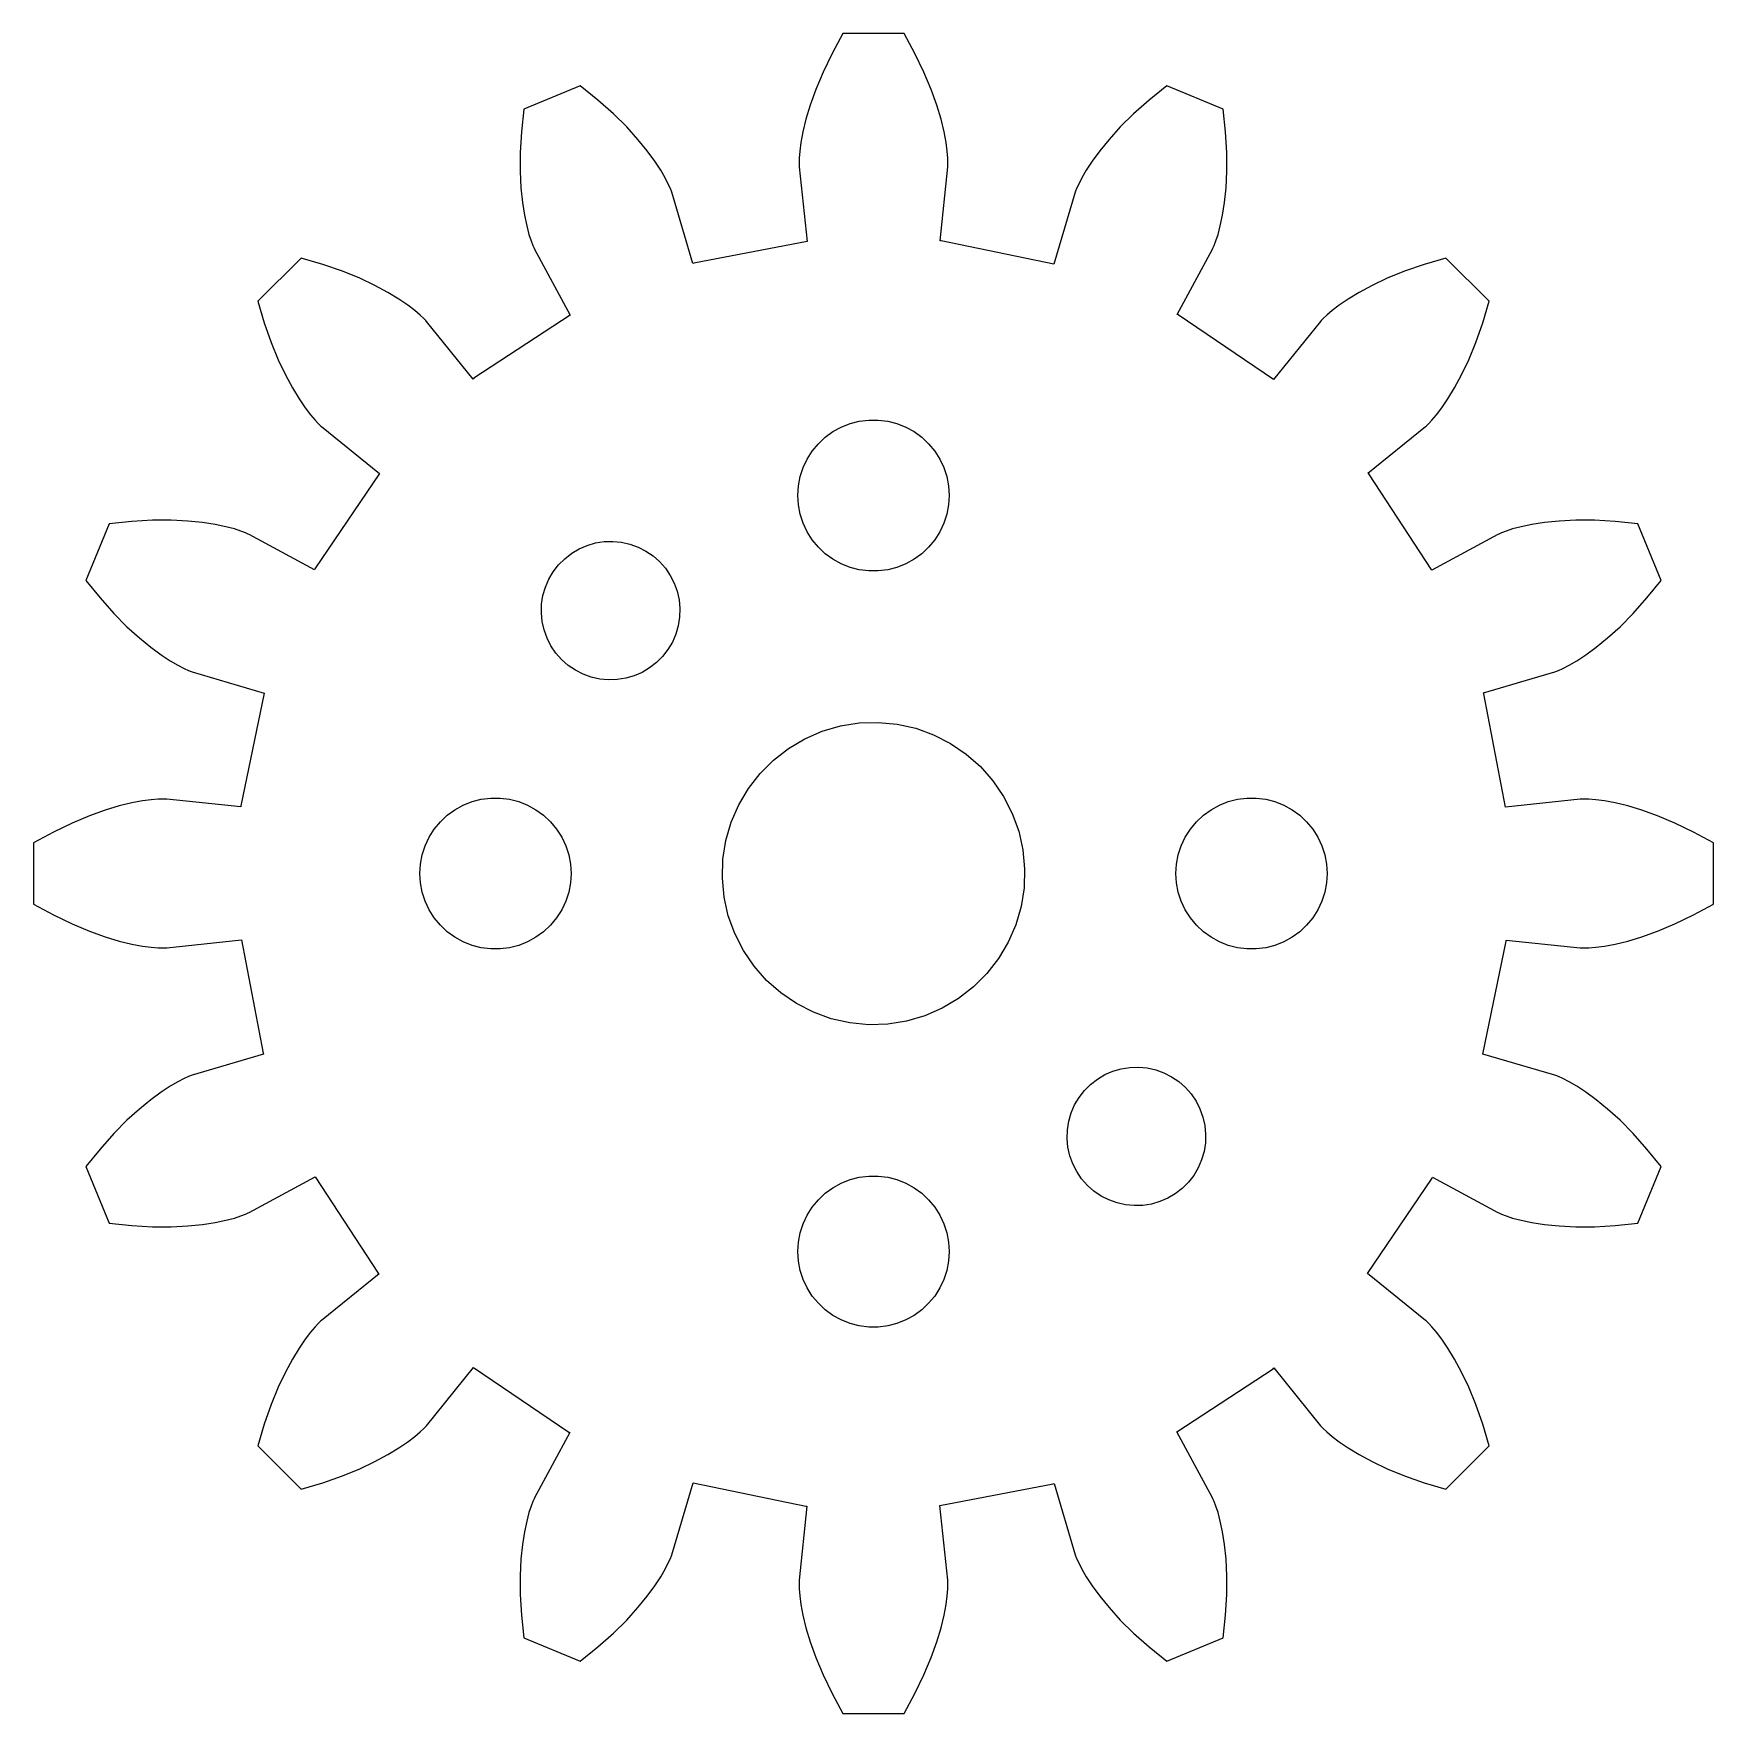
# Model space of a CAD drawing. Header units: metres. Extents: x -16.7 to 16.7, y 93.3 to 126.7.
import ezdxf

# ---------------------------------------------------------------- set-up
doc = ezdxf.new("R2010")
doc.units = ezdxf.units.M

msp = doc.modelspace()

# ---------------------------------------------------------------- linework, layer by layer
for p, q in [((-0.606567, 126.663), (-0.822525, 126.269)), ((0.606567, 126.663), (-0.606567, 126.663)), ((0.822525, 126.269), (0.606567, 126.663)), ((-0.822525, 126.269), (-1.0005, 125.899)), ((1.0005, 125.899), (0.822525, 126.269)), ((-1.0005, 125.899), (-1.14372, 125.556)), ((1.14372, 125.556), (1.0005, 125.899)), ((-5.81616, 125.627), (-6.93695, 125.162)), ((-5.46581, 125.345), (-5.81616, 125.627)), ((-5.15987, 125.071), (-5.46581, 125.345)), ((-1.14372, 125.556), (-1.25555, 125.243)), ((1.25555, 125.243), (1.14372, 125.556)), ((5.46581, 125.345), (5.15987, 125.071)), ((5.81616, 125.627), (5.46581, 125.345)), ((6.93695, 125.162), (5.81616, 125.627)), ((-6.93695, 125.162), (-6.98564, 124.715)), ((-4.89647, 124.81), (-5.15987, 125.071)), ((-1.25555, 125.243), (-1.3396, 124.963)), ((1.3396, 124.963), (1.25555, 125.243)), ((5.15987, 125.071), (4.89647, 124.81)), ((6.98564, 124.715), (6.93695, 125.162)), ((-6.98564, 124.715), (-7.00856, 124.306)), ((-4.67345, 124.564), (-4.89647, 124.81)), ((-1.39954, 124.716), (-1.43922, 124.505)), ((-1.3396, 124.963), (-1.39954, 124.716)), ((1.39954, 124.716), (1.3396, 124.963)), ((1.43922, 124.505), (1.39954, 124.716)), ((4.89647, 124.81), (4.67345, 124.564)), ((7.00856, 124.306), (6.98564, 124.715)), ((-7.00856, 124.306), (-7.0098, 123.934)), ((-4.48833, 124.336), (-4.67345, 124.564)), ((-4.33849, 124.131), (-4.48833, 124.336)), ((-1.46259, 124.33), (-1.47363, 124.194)), ((-1.43922, 124.505), (-1.46259, 124.33)), ((1.46259, 124.33), (1.43922, 124.505)), ((1.47363, 124.194), (1.46259, 124.33)), ((4.48833, 124.336), (4.33849, 124.131)), ((4.67345, 124.564), (4.48833, 124.336)), ((7.0098, 123.934), (7.00856, 124.306)), ((-4.22098, 123.951), (-4.33849, 124.131)), ((-1.47363, 124.194), (-1.47643, 124.096)), ((-1.47643, 124.096), (-1.47508, 124.038)), ((-1.47508, 124.038), (-1.47372, 124.018)), ((-1.47372, 124.018), (-1.31821, 122.539)), ((1.31976, 122.554), (1.47372, 124.018)), ((1.47643, 124.096), (1.47363, 124.194)), ((1.47372, 124.018), (1.47508, 124.038)), ((1.47508, 124.038), (1.47643, 124.096)), ((4.33849, 124.131), (4.22098, 123.951)), ((-7.0098, 123.934), (-6.99341, 123.603)), ((-4.13269, 123.799), (-4.22098, 123.951)), ((-4.0703, 123.677), (-4.13269, 123.799)), ((-4.03035, 123.588), (-4.0703, 123.677)), ((4.0703, 123.677), (4.03035, 123.588)), ((4.13269, 123.799), (4.0703, 123.677)), ((4.22098, 123.951), (4.13269, 123.799)), ((6.99341, 123.603), (7.0098, 123.934)), ((-6.99341, 123.603), (-6.96359, 123.311)), ((-6.96359, 123.311), (-6.9245, 123.06)), ((-4.00916, 123.534), (-4.03035, 123.588)), ((-4.00296, 123.515), (-4.00916, 123.534)), ((-3.58476, 122.103), (-4.00296, 123.515)), ((4.00296, 123.515), (3.58052, 122.089)), ((4.00916, 123.534), (4.00296, 123.515)), ((4.03035, 123.588), (4.00916, 123.534)), ((6.9245, 123.06), (6.96359, 123.311)), ((6.96359, 123.311), (6.99341, 123.603)), ((-6.9245, 123.06), (-6.88031, 122.85)), ((6.88031, 122.85), (6.9245, 123.06)), ((-6.88031, 122.85), (-6.83519, 122.68)), ((-6.83519, 122.68), (-6.79321, 122.549)), ((6.79321, 122.549), (6.83519, 122.68)), ((6.83519, 122.68), (6.88031, 122.85)), ((-6.79321, 122.549), (-6.75842, 122.458)), ((-6.75842, 122.458), (-6.73476, 122.405)), ((-6.73476, 122.405), (-6.72604, 122.387)), ((-6.72604, 122.387), (-6.01624, 121.08)), ((-1.31821, 122.539), (-3.56403, 122.111)), ((1.34212, 122.553), (1.31976, 122.554)), ((3.58052, 122.089), (1.34212, 122.553)), ((6.02338, 121.093), (6.72604, 122.387)), ((6.72604, 122.387), (6.73476, 122.405)), ((6.73476, 122.405), (6.75842, 122.458)), ((6.75842, 122.458), (6.79321, 122.549)), ((-11.3535, 122.211), (-12.2113, 121.353)), ((-10.922, 122.085), (-11.3535, 122.211)), ((-10.5347, 121.95), (-10.922, 122.085)), ((-3.56403, 122.111), (-3.58476, 122.103)), ((10.922, 122.085), (10.5347, 121.95)), ((11.3535, 122.211), (10.922, 122.085)), ((12.2113, 121.353), (11.3535, 122.211)), ((-10.1912, 121.809), (-10.5347, 121.95)), ((-9.89095, 121.667), (-10.1912, 121.809)), ((-9.63297, 121.527), (-9.89095, 121.667)), ((9.89095, 121.667), (9.63297, 121.527)), ((10.1912, 121.809), (9.89095, 121.667)), ((10.5347, 121.95), (10.1912, 121.809)), ((-12.2113, 121.353), (-12.0853, 120.922)), ((-9.41603, 121.395), (-9.63297, 121.527)), ((-9.23857, 121.274), (-9.41603, 121.395)), ((9.41603, 121.395), (9.23857, 121.274)), ((9.63297, 121.527), (9.41603, 121.395)), ((12.0853, 120.922), (12.2113, 121.353)), ((-9.0988, 121.167), (-9.23857, 121.274)), ((-8.99457, 121.079), (-9.0988, 121.167)), ((-8.92355, 121.012), (-8.99457, 121.079)), ((-8.88306, 120.969), (-8.92355, 121.012)), ((-6.01624, 121.08), (-7.9276, 119.826)), ((6.04396, 121.084), (6.02338, 121.093)), ((7.93414, 119.798), (6.04396, 121.084)), ((8.92355, 121.012), (8.88306, 120.969)), ((8.99457, 121.079), (8.92355, 121.012)), ((9.0988, 121.167), (8.99457, 121.079)), ((9.23857, 121.274), (9.0988, 121.167)), ((-12.0853, 120.922), (-11.9496, 120.535)), ((-8.87022, 120.954), (-8.88306, 120.969)), ((-7.94354, 119.81), (-8.87022, 120.954)), ((8.87022, 120.954), (7.93414, 119.798)), ((8.88306, 120.969), (8.87022, 120.954)), ((11.9496, 120.535), (12.0853, 120.922)), ((-11.9496, 120.535), (-11.8087, 120.191)), ((11.8087, 120.191), (11.9496, 120.535)), ((-11.8087, 120.191), (-11.6666, 119.891)), ((11.6666, 119.891), (11.8087, 120.191)), ((-11.6666, 119.891), (-11.5274, 119.633)), ((-7.9276, 119.826), (-7.94354, 119.81)), ((11.5274, 119.633), (11.6666, 119.891)), ((-11.5274, 119.633), (-11.3953, 119.416)), ((-11.3953, 119.416), (-11.2739, 119.239)), ((11.2739, 119.239), (11.3953, 119.416)), ((11.3953, 119.416), (11.5274, 119.633)), ((-11.2739, 119.239), (-11.1672, 119.099)), ((-11.1672, 119.099), (-11.0786, 118.995)), ((-11.0786, 118.995), (-11.0115, 118.924)), ((-0.281067, 118.973), (-0.094177, 118.997)), ((-0.094177, 118.997), (0.094177, 118.997)), ((0.094177, 118.997), (0.281067, 118.973)), ((11.0115, 118.924), (11.0786, 118.995)), ((11.0786, 118.995), (11.1672, 119.099)), ((11.1672, 119.099), (11.2739, 119.239)), ((-11.0115, 118.924), (-10.9691, 118.883)), ((-10.9691, 118.883), (-10.9544, 118.87)), ((-10.9544, 118.87), (-9.79837, 117.934)), ((-1.09344, 118.527), (-0.956131, 118.656)), ((-0.956131, 118.656), (-0.803726, 118.766)), ((-0.803726, 118.766), (-0.638657, 118.857)), ((-0.638657, 118.857), (-0.463516, 118.927)), ((-0.463516, 118.927), (-0.281067, 118.973)), ((0.281067, 118.973), (0.463516, 118.927)), ((0.463516, 118.927), (0.638657, 118.857)), ((0.638657, 118.857), (0.803726, 118.766)), ((0.803726, 118.766), (0.956131, 118.656)), ((0.956131, 118.656), (1.09344, 118.527)), ((9.80997, 117.944), (10.9544, 118.87)), ((10.9544, 118.87), (10.9691, 118.883)), ((10.9691, 118.883), (11.0115, 118.924)), ((-1.31445, 118.223), (-1.21352, 118.382)), ((-1.21352, 118.382), (-1.09344, 118.527)), ((1.09344, 118.527), (1.21352, 118.382)), ((1.21352, 118.382), (1.31445, 118.223)), ((-1.45287, 117.873), (-1.39465, 118.052)), ((-1.39465, 118.052), (-1.31445, 118.223)), ((1.31445, 118.223), (1.39465, 118.052)), ((1.39465, 118.052), (1.45287, 117.873)), ((-9.79837, 117.934), (-11.0843, 116.044)), ((-1.5, 117.5), (-1.48816, 117.688)), ((-1.48816, 117.688), (-1.45287, 117.873)), ((1.45287, 117.873), (1.48816, 117.688)), ((1.48816, 117.688), (1.5, 117.5)), ((9.82565, 117.928), (9.80997, 117.944)), ((11.0799, 116.016), (9.82565, 117.928)), ((-1.48816, 117.312), (-1.5, 117.5)), ((-1.45287, 117.127), (-1.48816, 117.312)), ((1.48816, 117.312), (1.45287, 117.127)), ((1.5, 117.5), (1.48816, 117.312)), ((-14.7155, 116.986), (-15.1623, 116.937)), ((-14.3057, 117.009), (-14.7155, 116.986)), ((-13.9345, 117.01), (-14.3057, 117.009)), ((-13.6027, 116.993), (-13.9345, 117.01)), ((-13.3111, 116.964), (-13.6027, 116.993)), ((-1.39465, 116.948), (-1.45287, 117.127)), ((1.45287, 117.127), (1.39465, 116.948)), ((13.6027, 116.993), (13.3111, 116.964)), ((13.9345, 117.01), (13.6027, 116.993)), ((14.3057, 117.009), (13.9345, 117.01)), ((14.7155, 116.986), (14.3057, 117.009)), ((15.1623, 116.937), (14.7155, 116.986)), ((-15.1623, 116.937), (-15.6265, 115.816)), ((-13.0601, 116.924), (-13.3111, 116.964)), ((-12.8497, 116.88), (-13.0601, 116.924)), ((-12.6797, 116.835), (-12.8497, 116.88)), ((-12.5495, 116.793), (-12.6797, 116.835)), ((-12.4582, 116.758), (-12.5495, 116.793)), ((-12.4046, 116.735), (-12.4582, 116.758)), ((-12.3871, 116.726), (-12.4046, 116.735)), ((-11.093, 116.023), (-12.3871, 116.726)), ((-1.31445, 116.777), (-1.39465, 116.948)), ((-1.21352, 116.618), (-1.31445, 116.777)), ((1.31445, 116.777), (1.21352, 116.618)), ((1.39465, 116.948), (1.31445, 116.777)), ((12.3871, 116.726), (11.0799, 116.016)), ((12.4046, 116.735), (12.3871, 116.726)), ((12.4582, 116.758), (12.4046, 116.735)), ((12.5495, 116.793), (12.4582, 116.758)), ((12.6797, 116.835), (12.5495, 116.793)), ((12.8497, 116.88), (12.6797, 116.835)), ((13.0601, 116.924), (12.8497, 116.88)), ((13.3111, 116.964), (13.0601, 116.924)), ((15.6265, 115.816), (15.1623, 116.937)), ((-6.12421, 116.246), (-5.98776, 116.352)), ((-5.98776, 116.352), (-5.83914, 116.44)), ((-5.83914, 116.44), (-5.68066, 116.509)), ((-5.68066, 116.509), (-5.51485, 116.557)), ((-5.51485, 116.557), (-5.3443, 116.584)), ((-5.3443, 116.584), (-5.17172, 116.589)), ((-5.17172, 116.589), (-4.9998, 116.573)), ((-4.9998, 116.573), (-4.8313, 116.535)), ((-4.8313, 116.535), (-4.66882, 116.477)), ((-4.66882, 116.477), (-4.51497, 116.398)), ((-4.51497, 116.398), (-4.37216, 116.301)), ((-1.09344, 116.473), (-1.21352, 116.618)), ((-0.956131, 116.344), (-1.09344, 116.473)), ((-0.803726, 116.234), (-0.956131, 116.344)), ((0.956131, 116.344), (0.803726, 116.234)), ((1.09344, 116.473), (0.956131, 116.344)), ((1.21352, 116.618), (1.09344, 116.473)), ((-11.0843, 116.044), (-11.093, 116.023)), ((-6.44003, 115.839), (-6.35214, 115.988)), ((-6.35214, 115.988), (-6.24631, 116.124)), ((-6.24631, 116.124), (-6.12421, 116.246)), ((-4.37216, 116.301), (-4.24263, 116.187)), ((-4.24263, 116.187), (-4.12845, 116.058)), ((-4.12845, 116.058), (-4.03139, 115.915)), ((-0.638657, 116.143), (-0.803726, 116.234)), ((-0.463516, 116.073), (-0.638657, 116.143)), ((-0.281067, 116.027), (-0.463516, 116.073)), ((-0.094177, 116.003), (-0.281067, 116.027)), ((0.094177, 116.003), (-0.094177, 116.003)), ((0.281067, 116.027), (0.094177, 116.003)), ((0.463516, 116.073), (0.281067, 116.027)), ((0.638657, 116.143), (0.463516, 116.073)), ((0.803726, 116.234), (0.638657, 116.143)), ((-15.6265, 115.816), (-15.345, 115.466)), ((-6.55679, 115.515), (-6.50862, 115.681)), ((-6.50862, 115.681), (-6.44003, 115.839)), ((-4.03139, 115.915), (-3.95299, 115.761)), ((-3.95299, 115.761), (-3.8945, 115.599)), ((15.345, 115.466), (15.6265, 115.816)), ((-15.345, 115.466), (-15.0715, 115.16)), ((-6.58923, 115.172), (-6.5838, 115.344)), ((-6.5838, 115.344), (-6.55679, 115.515)), ((-3.8945, 115.599), (-3.85683, 115.43)), ((-3.85683, 115.43), (-3.84059, 115.258)), ((15.0715, 115.16), (15.345, 115.466)), ((-15.0715, 115.16), (-14.8098, 114.896)), ((-6.57298, 115), (-6.58923, 115.172)), ((-6.53531, 114.831), (-6.57298, 115)), ((-3.84601, 115.086), (-3.87302, 114.915)), ((-3.84059, 115.258), (-3.84601, 115.086)), ((14.8098, 114.896), (15.0715, 115.16)), ((-14.8098, 114.896), (-14.5636, 114.673)), ((-14.5636, 114.673), (-14.3363, 114.488)), ((-6.47682, 114.669), (-6.53531, 114.831)), ((-6.39842, 114.515), (-6.47682, 114.669)), ((-3.92119, 114.749), (-3.98978, 114.591)), ((-3.87302, 114.915), (-3.92119, 114.749)), ((14.3363, 114.488), (14.5636, 114.673)), ((14.5636, 114.673), (14.8098, 114.896)), ((-14.3363, 114.488), (-14.1312, 114.338)), ((-14.1312, 114.338), (-13.9512, 114.221)), ((-6.30136, 114.372), (-6.39842, 114.515)), ((-6.18718, 114.243), (-6.30136, 114.372)), ((-4.07767, 114.442), (-4.1835, 114.306)), ((-3.98978, 114.591), (-4.07767, 114.442)), ((13.9512, 114.221), (14.1312, 114.338)), ((14.1312, 114.338), (14.3363, 114.488)), ((-13.9512, 114.221), (-13.7991, 114.133)), ((-13.7991, 114.133), (-13.6774, 114.07)), ((-13.6774, 114.07), (-13.5882, 114.03)), ((-13.5882, 114.03), (-13.5336, 114.009)), ((-13.5336, 114.009), (-13.515, 114.003)), ((-13.515, 114.003), (-12.0888, 113.581)), ((-6.05765, 114.128), (-6.18718, 114.243)), ((-5.91484, 114.031), (-6.05765, 114.128)), ((-5.76099, 113.953), (-5.91484, 114.031)), ((-4.59067, 113.99), (-4.74915, 113.921)), ((-4.44205, 114.078), (-4.59067, 113.99)), ((-4.3056, 114.184), (-4.44205, 114.078)), ((-4.1835, 114.306), (-4.3056, 114.184)), ((12.1031, 113.585), (13.515, 114.003)), ((13.515, 114.003), (13.5336, 114.009)), ((13.5336, 114.009), (13.5882, 114.03)), ((13.5882, 114.03), (13.6774, 114.07)), ((13.6774, 114.07), (13.7991, 114.133)), ((13.7991, 114.133), (13.9512, 114.221)), ((-5.59851, 113.895), (-5.76099, 113.953)), ((-5.43001, 113.857), (-5.59851, 113.895)), ((-5.2581, 113.841), (-5.43001, 113.857)), ((-5.08551, 113.846), (-5.2581, 113.841)), ((-4.91496, 113.873), (-5.08551, 113.846)), ((-4.74915, 113.921), (-4.91496, 113.873)), ((-12.0888, 113.581), (-12.5535, 111.342)), ((12.1115, 113.564), (12.1031, 113.585)), ((12.5388, 111.318), (12.1115, 113.564)), ((-0.654419, 112.928), (-0.282318, 112.987)), ((-0.282318, 112.987), (0.094223, 112.999)), ((0.094223, 112.999), (0.469299, 112.963)), ((-1.68625, 112.481), (-1.36197, 112.673)), ((-1.36197, 112.673), (-1.0162, 112.823)), ((-1.0162, 112.823), (-0.654419, 112.928)), ((0.469299, 112.963), (0.83696, 112.881)), ((0.83696, 112.881), (1.19144, 112.753)), ((1.19144, 112.753), (1.52711, 112.582)), ((-1.98393, 112.25), (-1.68625, 112.481)), ((1.52711, 112.582), (1.83871, 112.37)), ((1.83871, 112.37), (2.12131, 112.121)), ((-2.48123, 111.686), (-2.25032, 111.984)), ((-2.25032, 111.984), (-1.98393, 112.25)), ((2.12131, 112.121), (2.37045, 111.839)), ((-2.673, 111.362), (-2.48123, 111.686)), ((2.37045, 111.839), (2.58221, 111.527)), ((-14.9627, 111.34), (-15.2435, 111.256)), ((-14.7158, 111.4), (-14.9627, 111.34)), ((-14.5045, 111.439), (-14.7158, 111.4)), ((-14.3302, 111.463), (-14.5045, 111.439)), ((-14.1939, 111.474), (-14.3302, 111.463)), ((-14.0962, 111.476), (-14.1939, 111.474)), ((-14.0376, 111.475), (-14.0962, 111.476)), ((-14.0181, 111.474), (-14.0376, 111.475)), ((-12.5536, 111.32), (-14.0181, 111.474)), ((-12.5535, 111.342), (-12.5536, 111.32)), ((-8.30373, 111.266), (-8.13866, 111.357)), ((-8.13866, 111.357), (-7.96352, 111.427)), ((-7.96352, 111.427), (-7.78107, 111.473)), ((-7.78107, 111.473), (-7.59418, 111.497)), ((-7.59418, 111.497), (-7.40581, 111.497)), ((-7.40581, 111.497), (-7.21892, 111.473)), ((-7.21892, 111.473), (-7.03647, 111.427)), ((-7.03647, 111.427), (-6.86133, 111.357)), ((-6.86133, 111.357), (-6.69626, 111.266)), ((-2.82263, 111.016), (-2.673, 111.362)), ((2.58221, 111.527), (2.75325, 111.191)), ((6.69626, 111.266), (6.86133, 111.357)), ((6.86133, 111.357), (7.03647, 111.427)), ((7.03647, 111.427), (7.21892, 111.473)), ((7.21892, 111.473), (7.40581, 111.497)), ((7.40581, 111.497), (7.59418, 111.497)), ((7.59418, 111.497), (7.78107, 111.473)), ((7.78107, 111.473), (7.96352, 111.427)), ((7.96352, 111.427), (8.13866, 111.357)), ((8.13866, 111.357), (8.30373, 111.266)), ((14.0181, 111.474), (12.5388, 111.318)), ((14.0376, 111.475), (14.0181, 111.474)), ((14.0962, 111.476), (14.0376, 111.475)), ((14.1939, 111.474), (14.0962, 111.476)), ((14.3302, 111.463), (14.1939, 111.474)), ((14.5045, 111.439), (14.3302, 111.463)), ((14.7158, 111.4), (14.5045, 111.439)), ((14.9627, 111.34), (14.7158, 111.4)), ((15.2435, 111.256), (14.9627, 111.34)), ((-15.8988, 111.001), (-16.2686, 110.823)), ((-15.5563, 111.144), (-15.8988, 111.001)), ((-15.2435, 111.256), (-15.5563, 111.144)), ((-8.71352, 110.882), (-8.59344, 111.027)), ((-8.59344, 111.027), (-8.45613, 111.156)), ((-8.45613, 111.156), (-8.30373, 111.266)), ((-6.69626, 111.266), (-6.54385, 111.156)), ((-6.54385, 111.156), (-6.40654, 111.027)), ((-6.40654, 111.027), (-6.28647, 110.882)), ((-2.92773, 110.654), (-2.82263, 111.016)), ((2.75325, 111.191), (2.88087, 110.837)), ((6.28647, 110.882), (6.40654, 111.027)), ((6.40654, 111.027), (6.54385, 111.156)), ((6.54385, 111.156), (6.69626, 111.266)), ((8.30373, 111.266), (8.45613, 111.156)), ((8.45613, 111.156), (8.59344, 111.027)), ((8.59344, 111.027), (8.71352, 110.882)), ((15.5563, 111.144), (15.2435, 111.256)), ((15.8988, 111.001), (15.5563, 111.144)), ((16.2686, 110.823), (15.8988, 111.001)), ((-16.2686, 110.823), (-16.6628, 110.607)), ((-8.89465, 110.552), (-8.81445, 110.723)), ((-8.81445, 110.723), (-8.71352, 110.882)), ((-6.28647, 110.882), (-6.18553, 110.723)), ((-6.18553, 110.723), (-6.10533, 110.552)), ((-2.98668, 110.282), (-2.92773, 110.654)), ((2.88087, 110.837), (2.96306, 110.469)), ((6.10533, 110.552), (6.18553, 110.723)), ((6.18553, 110.723), (6.28647, 110.882)), ((8.71352, 110.882), (8.81445, 110.723)), ((8.81445, 110.723), (8.89465, 110.552)), ((16.6628, 110.607), (16.2686, 110.823)), ((-16.6628, 110.607), (-16.6628, 109.393)), ((-8.98816, 110.188), (-8.95287, 110.373)), ((-8.95287, 110.373), (-8.89465, 110.552)), ((-6.10533, 110.552), (-6.04712, 110.373)), ((-6.04712, 110.373), (-6.01183, 110.188)), ((2.96306, 110.469), (2.9985, 110.094)), ((6.01183, 110.188), (6.04712, 110.373)), ((6.04712, 110.373), (6.10533, 110.552)), ((8.89465, 110.552), (8.95287, 110.373)), ((8.95287, 110.373), (8.98816, 110.188)), ((16.6628, 109.393), (16.6628, 110.607)), ((-9, 110), (-8.98816, 110.188)), ((-8.98816, 109.812), (-9, 110)), ((-6.01183, 110.188), (-6, 110)), ((-6, 110), (-6.01183, 109.812)), ((-2.9985, 109.906), (-2.98668, 110.282)), ((2.9985, 110.094), (2.98668, 109.718)), ((6, 110), (6.01183, 110.188)), ((6.01183, 109.812), (6, 110)), ((8.98816, 110.188), (9, 110)), ((9, 110), (8.98816, 109.812)), ((-8.95287, 109.627), (-8.98816, 109.812)), ((-6.01183, 109.812), (-6.04712, 109.627)), ((-2.96306, 109.531), (-2.9985, 109.906)), ((2.98668, 109.718), (2.92773, 109.346)), ((6.04712, 109.627), (6.01183, 109.812)), ((8.98816, 109.812), (8.95287, 109.627)), ((-16.6628, 109.393), (-16.2686, 109.177)), ((-8.89465, 109.448), (-8.95287, 109.627)), ((-8.81445, 109.277), (-8.89465, 109.448)), ((-6.10533, 109.448), (-6.18553, 109.277)), ((-6.04712, 109.627), (-6.10533, 109.448)), ((-2.88087, 109.163), (-2.96306, 109.531)), ((2.92773, 109.346), (2.82263, 108.984)), ((6.10533, 109.448), (6.04712, 109.627)), ((6.18553, 109.277), (6.10533, 109.448)), ((8.89465, 109.448), (8.81445, 109.277)), ((8.95287, 109.627), (8.89465, 109.448)), ((16.2686, 109.177), (16.6628, 109.393)), ((-16.2686, 109.177), (-15.8988, 108.999)), ((-15.8988, 108.999), (-15.5563, 108.856)), ((-8.71352, 109.118), (-8.81445, 109.277)), ((-8.59344, 108.973), (-8.71352, 109.118)), ((-6.28647, 109.118), (-6.40654, 108.973)), ((-6.18553, 109.277), (-6.28647, 109.118)), ((-2.75325, 108.809), (-2.88087, 109.163)), ((2.82263, 108.984), (2.673, 108.638)), ((6.28647, 109.118), (6.18553, 109.277)), ((6.40654, 108.973), (6.28647, 109.118)), ((8.71352, 109.118), (8.59344, 108.973)), ((8.81445, 109.277), (8.71352, 109.118)), ((15.5563, 108.856), (15.8988, 108.999)), ((15.8988, 108.999), (16.2686, 109.177)), ((-15.5563, 108.856), (-15.2435, 108.744)), ((-15.2435, 108.744), (-14.9627, 108.66)), ((-14.9627, 108.66), (-14.7158, 108.6)), ((-14.0181, 108.526), (-12.5388, 108.682)), ((-12.5388, 108.682), (-12.1115, 106.436)), ((-8.45613, 108.844), (-8.59344, 108.973)), ((-8.30373, 108.734), (-8.45613, 108.844)), ((-8.13866, 108.643), (-8.30373, 108.734)), ((-7.96352, 108.573), (-8.13866, 108.643)), ((-6.86133, 108.643), (-7.03647, 108.573)), ((-6.69626, 108.734), (-6.86133, 108.643)), ((-6.54385, 108.844), (-6.69626, 108.734)), ((-6.40654, 108.973), (-6.54385, 108.844)), ((-2.58221, 108.473), (-2.75325, 108.809)), ((6.54385, 108.844), (6.40654, 108.973)), ((6.69626, 108.734), (6.54385, 108.844)), ((6.86133, 108.643), (6.69626, 108.734)), ((7.03647, 108.573), (6.86133, 108.643)), ((8.13866, 108.643), (7.96352, 108.573)), ((8.30373, 108.734), (8.13866, 108.643)), ((8.45613, 108.844), (8.30373, 108.734)), ((8.59344, 108.973), (8.45613, 108.844)), ((12.0888, 106.419), (12.5535, 108.658)), ((12.5535, 108.658), (12.5536, 108.68)), ((12.5536, 108.68), (14.0181, 108.526)), ((14.7158, 108.6), (14.9627, 108.66)), ((14.9627, 108.66), (15.2435, 108.744)), ((15.2435, 108.744), (15.5563, 108.856)), ((-14.7158, 108.6), (-14.5045, 108.561)), ((-14.5045, 108.561), (-14.3302, 108.537)), ((-14.3302, 108.537), (-14.1939, 108.526)), ((-14.1939, 108.526), (-14.0962, 108.524)), ((-14.0962, 108.524), (-14.0376, 108.525)), ((-14.0376, 108.525), (-14.0181, 108.526)), ((-7.78107, 108.527), (-7.96352, 108.573)), ((-7.59418, 108.503), (-7.78107, 108.527)), ((-7.40581, 108.503), (-7.59418, 108.503)), ((-7.21892, 108.527), (-7.40581, 108.503)), ((-7.03647, 108.573), (-7.21892, 108.527)), ((-2.37045, 108.161), (-2.58221, 108.473)), ((2.48123, 108.314), (2.25032, 108.016)), ((2.673, 108.638), (2.48123, 108.314)), ((7.21892, 108.527), (7.03647, 108.573)), ((7.40581, 108.503), (7.21892, 108.527)), ((7.59418, 108.503), (7.40581, 108.503)), ((7.78107, 108.527), (7.59418, 108.503)), ((7.96352, 108.573), (7.78107, 108.527)), ((14.0181, 108.526), (14.0376, 108.525)), ((14.0376, 108.525), (14.0962, 108.524)), ((14.0962, 108.524), (14.1939, 108.526)), ((14.1939, 108.526), (14.3302, 108.537)), ((14.3302, 108.537), (14.5045, 108.561)), ((14.5045, 108.561), (14.7158, 108.6)), ((-2.12131, 107.879), (-2.37045, 108.161)), ((2.25032, 108.016), (1.98393, 107.75)), ((-1.83871, 107.63), (-2.12131, 107.879)), ((1.98393, 107.75), (1.68625, 107.519)), ((-1.52711, 107.418), (-1.83871, 107.63)), ((-1.19144, 107.247), (-1.52711, 107.418)), ((1.36197, 107.327), (1.0162, 107.177)), ((1.68625, 107.519), (1.36197, 107.327)), ((-0.83696, 107.119), (-1.19144, 107.247)), ((-0.469299, 107.037), (-0.83696, 107.119)), ((-0.094223, 107.001), (-0.469299, 107.037)), ((0.282318, 107.013), (-0.094223, 107.001)), ((0.654419, 107.072), (0.282318, 107.013)), ((1.0162, 107.177), (0.654419, 107.072)), ((-12.1031, 106.415), (-13.515, 105.997)), ((-12.1115, 106.436), (-12.1031, 106.415)), ((13.515, 105.997), (12.0888, 106.419)), ((-13.5336, 105.991), (-13.5882, 105.97)), ((-13.515, 105.997), (-13.5336, 105.991)), ((4.44205, 105.922), (4.59067, 106.01)), ((4.59067, 106.01), (4.74915, 106.079)), ((4.74915, 106.079), (4.91496, 106.127)), ((4.91496, 106.127), (5.08551, 106.154)), ((5.08551, 106.154), (5.2581, 106.159)), ((5.2581, 106.159), (5.43001, 106.143)), ((5.43001, 106.143), (5.59851, 106.105)), ((5.59851, 106.105), (5.76099, 106.047)), ((5.76099, 106.047), (5.91484, 105.969)), ((13.5336, 105.991), (13.515, 105.997)), ((13.5882, 105.97), (13.5336, 105.991)), ((-14.1312, 105.662), (-14.3363, 105.512)), ((-13.9512, 105.779), (-14.1312, 105.662)), ((-13.7991, 105.867), (-13.9512, 105.779)), ((-13.6774, 105.93), (-13.7991, 105.867)), ((-13.5882, 105.97), (-13.6774, 105.93)), ((4.07767, 105.558), (4.1835, 105.694)), ((4.1835, 105.694), (4.3056, 105.816)), ((4.3056, 105.816), (4.44205, 105.922)), ((5.91484, 105.969), (6.05765, 105.872)), ((6.05765, 105.872), (6.18718, 105.757)), ((6.18718, 105.757), (6.30136, 105.628)), ((13.6774, 105.93), (13.5882, 105.97)), ((13.7991, 105.867), (13.6774, 105.93)), ((13.9512, 105.779), (13.7991, 105.867)), ((14.1312, 105.662), (13.9512, 105.779)), ((14.3363, 105.512), (14.1312, 105.662)), ((-14.5636, 105.327), (-14.8098, 105.104)), ((-14.3363, 105.512), (-14.5636, 105.327)), ((3.92119, 105.251), (3.98978, 105.409)), ((3.98978, 105.409), (4.07767, 105.558)), ((6.30136, 105.628), (6.39842, 105.485)), ((6.39842, 105.485), (6.47682, 105.331)), ((6.47682, 105.331), (6.53531, 105.169)), ((14.5636, 105.327), (14.3363, 105.512)), ((14.8098, 105.104), (14.5636, 105.327)), ((-14.8098, 105.104), (-15.0715, 104.84)), ((3.84601, 104.914), (3.87302, 105.085)), ((3.87302, 105.085), (3.92119, 105.251)), ((6.53531, 105.169), (6.57298, 105)), ((6.57298, 105), (6.58923, 104.828)), ((15.0715, 104.84), (14.8098, 105.104)), ((-15.0715, 104.84), (-15.345, 104.534)), ((3.84059, 104.742), (3.84601, 104.914)), ((3.85683, 104.57), (3.84059, 104.742)), ((6.5838, 104.656), (6.55679, 104.485)), ((6.58923, 104.828), (6.5838, 104.656)), ((15.345, 104.534), (15.0715, 104.84)), ((-15.345, 104.534), (-15.6265, 104.184)), ((3.8945, 104.401), (3.85683, 104.57)), ((3.95299, 104.239), (3.8945, 104.401)), ((6.50862, 104.319), (6.44003, 104.161)), ((6.55679, 104.485), (6.50862, 104.319)), ((15.6265, 104.184), (15.345, 104.534)), ((-15.6265, 104.184), (-15.1623, 103.063)), ((-12.3871, 103.274), (-11.0799, 103.984)), ((-11.0799, 103.984), (-9.82565, 102.072)), ((-0.281067, 103.973), (-0.094177, 103.997)), ((-0.094177, 103.997), (0.094177, 103.997)), ((0.094177, 103.997), (0.281067, 103.973)), ((4.03139, 104.085), (3.95299, 104.239)), ((4.12845, 103.942), (4.03139, 104.085)), ((6.35214, 104.012), (6.24631, 103.876)), ((6.44003, 104.161), (6.35214, 104.012)), ((11.0843, 103.956), (11.093, 103.977)), ((11.093, 103.977), (12.3871, 103.274)), ((15.1623, 103.063), (15.6265, 104.184)), ((-1.09344, 103.527), (-0.956131, 103.656)), ((-0.956131, 103.656), (-0.803726, 103.766)), ((-0.803726, 103.766), (-0.638657, 103.857)), ((-0.638657, 103.857), (-0.463516, 103.927)), ((-0.463516, 103.927), (-0.281067, 103.973)), ((0.281067, 103.973), (0.463516, 103.927)), ((0.463516, 103.927), (0.638657, 103.857)), ((0.638657, 103.857), (0.803726, 103.766)), ((0.803726, 103.766), (0.956131, 103.656)), ((0.956131, 103.656), (1.09344, 103.527)), ((4.24263, 103.813), (4.12845, 103.942)), ((4.37216, 103.699), (4.24263, 103.813)), ((4.51497, 103.602), (4.37216, 103.699)), ((5.98776, 103.648), (5.83914, 103.56)), ((6.12421, 103.754), (5.98776, 103.648)), ((6.24631, 103.876), (6.12421, 103.754)), ((9.79837, 102.066), (11.0843, 103.956)), ((-1.31445, 103.223), (-1.21352, 103.382)), ((-1.21352, 103.382), (-1.09344, 103.527)), ((1.09344, 103.527), (1.21352, 103.382)), ((1.21352, 103.382), (1.31445, 103.223)), ((4.66882, 103.523), (4.51497, 103.602)), ((4.8313, 103.465), (4.66882, 103.523)), ((4.9998, 103.427), (4.8313, 103.465)), ((5.17172, 103.411), (4.9998, 103.427)), ((5.3443, 103.416), (5.17172, 103.411)), ((5.51485, 103.443), (5.3443, 103.416)), ((5.68066, 103.491), (5.51485, 103.443)), ((5.83914, 103.56), (5.68066, 103.491)), ((-15.1623, 103.063), (-14.7155, 103.014)), ((-14.7155, 103.014), (-14.3057, 102.991)), ((-14.3057, 102.991), (-13.9345, 102.99)), ((-13.9345, 102.99), (-13.6027, 103.007)), ((-13.6027, 103.007), (-13.3111, 103.036)), ((-13.3111, 103.036), (-13.0601, 103.076)), ((-13.0601, 103.076), (-12.8497, 103.12)), ((-12.8497, 103.12), (-12.6797, 103.165)), ((-12.6797, 103.165), (-12.5495, 103.207)), ((-12.5495, 103.207), (-12.4582, 103.242)), ((-12.4582, 103.242), (-12.4046, 103.265)), ((-12.4046, 103.265), (-12.3871, 103.274)), ((-1.45287, 102.873), (-1.39465, 103.052)), ((-1.39465, 103.052), (-1.31445, 103.223)), ((1.31445, 103.223), (1.39465, 103.052)), ((1.39465, 103.052), (1.45287, 102.873)), ((12.3871, 103.274), (12.4046, 103.265)), ((12.4046, 103.265), (12.4582, 103.242)), ((12.4582, 103.242), (12.5495, 103.207)), ((12.5495, 103.207), (12.6797, 103.165)), ((12.6797, 103.165), (12.8497, 103.12)), ((12.8497, 103.12), (13.0601, 103.076)), ((13.0601, 103.076), (13.3111, 103.036)), ((13.3111, 103.036), (13.6027, 103.007)), ((13.6027, 103.007), (13.9345, 102.99)), ((13.9345, 102.99), (14.3057, 102.991)), ((14.3057, 102.991), (14.7155, 103.014)), ((14.7155, 103.014), (15.1623, 103.063)), ((-1.5, 102.5), (-1.48816, 102.688)), ((-1.48816, 102.688), (-1.45287, 102.873)), ((1.45287, 102.873), (1.48816, 102.688)), ((1.48816, 102.688), (1.5, 102.5)), ((-1.48816, 102.312), (-1.5, 102.5)), ((-1.45287, 102.127), (-1.48816, 102.312)), ((1.48816, 102.312), (1.45287, 102.127)), ((1.5, 102.5), (1.48816, 102.312)), ((-9.80997, 102.056), (-10.9544, 101.13)), ((-9.82565, 102.072), (-9.80997, 102.056)), ((-1.39465, 101.948), (-1.45287, 102.127)), ((1.45287, 102.127), (1.39465, 101.948)), ((10.9544, 101.13), (9.79837, 102.066)), ((-1.31445, 101.777), (-1.39465, 101.948)), ((-1.21352, 101.618), (-1.31445, 101.777)), ((1.31445, 101.777), (1.21352, 101.618)), ((1.39465, 101.948), (1.31445, 101.777)), ((-1.09344, 101.473), (-1.21352, 101.618)), ((-0.956131, 101.344), (-1.09344, 101.473)), ((-0.803726, 101.234), (-0.956131, 101.344)), ((0.956131, 101.344), (0.803726, 101.234)), ((1.09344, 101.473), (0.956131, 101.344)), ((1.21352, 101.618), (1.09344, 101.473)), ((-11.0786, 101.005), (-11.1672, 100.901)), ((-11.0115, 101.076), (-11.0786, 101.005)), ((-10.9691, 101.117), (-11.0115, 101.076)), ((-10.9544, 101.13), (-10.9691, 101.117)), ((-0.638657, 101.143), (-0.803726, 101.234)), ((-0.463516, 101.073), (-0.638657, 101.143)), ((-0.281067, 101.027), (-0.463516, 101.073)), ((-0.094177, 101.003), (-0.281067, 101.027)), ((0.094177, 101.003), (-0.094177, 101.003)), ((0.281067, 101.027), (0.094177, 101.003)), ((0.463516, 101.073), (0.281067, 101.027)), ((0.638657, 101.143), (0.463516, 101.073)), ((0.803726, 101.234), (0.638657, 101.143)), ((10.9691, 101.117), (10.9544, 101.13)), ((11.0115, 101.076), (10.9691, 101.117)), ((11.0786, 101.005), (11.0115, 101.076)), ((11.1672, 100.901), (11.0786, 101.005)), ((-11.2739, 100.761), (-11.3953, 100.584)), ((-11.1672, 100.901), (-11.2739, 100.761)), ((11.2739, 100.761), (11.1672, 100.901)), ((11.3953, 100.584), (11.2739, 100.761)), ((-11.5274, 100.367), (-11.6666, 100.109)), ((-11.3953, 100.584), (-11.5274, 100.367)), ((11.5274, 100.367), (11.3953, 100.584)), ((11.6666, 100.109), (11.5274, 100.367)), ((-11.6666, 100.109), (-11.8087, 99.8088)), ((-8.87022, 99.0456), (-7.93414, 100.202)), ((-7.93414, 100.202), (-6.04396, 98.9157)), ((6.01624, 98.9201), (7.9276, 100.174)), ((7.9276, 100.174), (7.94354, 100.19)), ((7.94354, 100.19), (8.87022, 99.0456)), ((11.8087, 99.8088), (11.6666, 100.109)), ((-11.8087, 99.8088), (-11.9496, 99.4653)), ((11.9496, 99.4653), (11.8087, 99.8088)), ((-11.9496, 99.4653), (-12.0853, 99.078)), ((12.0853, 99.078), (11.9496, 99.4653)), ((-12.0853, 99.078), (-12.2113, 98.6465)), ((-8.99457, 98.9214), (-8.92355, 98.9885)), ((-8.92355, 98.9885), (-8.88306, 99.0309)), ((-8.88306, 99.0309), (-8.87022, 99.0456)), ((8.87022, 99.0456), (8.88306, 99.0309)), ((8.88306, 99.0309), (8.92355, 98.9885)), ((8.92355, 98.9885), (8.99457, 98.9214)), ((12.2113, 98.6465), (12.0853, 99.078)), ((-12.2113, 98.6465), (-11.3535, 97.7887)), ((-9.41603, 98.6047), (-9.23857, 98.7261)), ((-9.23857, 98.7261), (-9.0988, 98.8328)), ((-9.0988, 98.8328), (-8.99457, 98.9214)), ((-6.02338, 98.907), (-6.72604, 97.6129)), ((-6.04396, 98.9157), (-6.02338, 98.907)), ((6.72604, 97.6129), (6.01624, 98.9201)), ((8.99457, 98.9214), (9.0988, 98.8328)), ((9.0988, 98.8328), (9.23857, 98.7261)), ((9.23857, 98.7261), (9.41603, 98.6047)), ((11.3535, 97.7887), (12.2113, 98.6465)), ((-10.1912, 98.1913), (-9.89095, 98.3334)), ((-9.89095, 98.3334), (-9.63297, 98.4726)), ((-9.63297, 98.4726), (-9.41603, 98.6047)), ((9.41603, 98.6047), (9.63297, 98.4726)), ((9.63297, 98.4726), (9.89095, 98.3334)), ((9.89095, 98.3334), (10.1912, 98.1913)), ((-10.922, 97.9147), (-10.5347, 98.0504)), ((-10.5347, 98.0504), (-10.1912, 98.1913)), ((10.1912, 98.1913), (10.5347, 98.0504)), ((10.5347, 98.0504), (10.922, 97.9147)), ((-11.3535, 97.7887), (-10.922, 97.9147)), ((-4.00296, 96.485), (-3.58052, 97.9112)), ((-3.58052, 97.9112), (-1.34212, 97.4465)), ((1.31821, 97.4612), (3.56403, 97.8885)), ((3.56403, 97.8885), (3.58476, 97.8969)), ((3.58476, 97.8969), (4.00296, 96.485)), ((10.922, 97.9147), (11.3535, 97.7887)), ((-6.83519, 97.3203), (-6.88031, 97.1503)), ((-6.79321, 97.4505), (-6.83519, 97.3203)), ((-6.75842, 97.5418), (-6.79321, 97.4505)), ((-6.73476, 97.5954), (-6.75842, 97.5418)), ((-6.72604, 97.6129), (-6.73476, 97.5954)), ((-1.31976, 97.4464), (-1.47372, 95.9819)), ((-1.34212, 97.4465), (-1.31976, 97.4464)), ((1.47372, 95.9819), (1.31821, 97.4612)), ((6.73476, 97.5954), (6.72604, 97.6129)), ((6.75842, 97.5418), (6.73476, 97.5954)), ((6.79321, 97.4505), (6.75842, 97.5418)), ((6.83519, 97.3203), (6.79321, 97.4505)), ((6.88031, 97.1503), (6.83519, 97.3203)), ((-6.88031, 97.1503), (-6.9245, 96.9399)), ((6.9245, 96.9399), (6.88031, 97.1503)), ((-6.96359, 96.6889), (-6.99341, 96.3973)), ((-6.9245, 96.9399), (-6.96359, 96.6889)), ((6.96359, 96.6889), (6.9245, 96.9399)), ((6.99341, 96.3973), (6.96359, 96.6889)), ((-6.99341, 96.3973), (-7.0098, 96.0655)), ((-4.13269, 96.2009), (-4.0703, 96.3226)), ((-4.0703, 96.3226), (-4.03035, 96.4118)), ((-4.03035, 96.4118), (-4.00916, 96.4664)), ((-4.00916, 96.4664), (-4.00296, 96.485)), ((4.00296, 96.485), (4.00916, 96.4664)), ((4.00916, 96.4664), (4.03035, 96.4118)), ((4.03035, 96.4118), (4.0703, 96.3226)), ((4.0703, 96.3226), (4.13269, 96.2009)), ((7.0098, 96.0655), (6.99341, 96.3973)), ((-7.0098, 96.0655), (-7.00856, 95.6943)), ((-4.33849, 95.8688), (-4.22098, 96.0488)), ((-4.22098, 96.0488), (-4.13269, 96.2009)), ((-1.47372, 95.9819), (-1.47508, 95.9624)), ((1.47508, 95.9624), (1.47372, 95.9819)), ((4.13269, 96.2009), (4.22098, 96.0488)), ((4.22098, 96.0488), (4.33849, 95.8688)), ((7.00856, 95.6943), (7.0098, 96.0655)), ((-7.00856, 95.6943), (-6.98564, 95.2845)), ((-4.67345, 95.4364), (-4.48833, 95.6637)), ((-4.48833, 95.6637), (-4.33849, 95.8688)), ((-1.47508, 95.9624), (-1.47643, 95.9038)), ((-1.47643, 95.9038), (-1.47363, 95.8061)), ((-1.47363, 95.8061), (-1.46259, 95.6698)), ((-1.46259, 95.6698), (-1.43922, 95.4955)), ((1.43922, 95.4955), (1.46259, 95.6698)), ((1.46259, 95.6698), (1.47363, 95.8061)), ((1.47363, 95.8061), (1.47643, 95.9038)), ((1.47643, 95.9038), (1.47508, 95.9624)), ((4.33849, 95.8688), (4.48833, 95.6637)), ((4.48833, 95.6637), (4.67345, 95.4364)), ((6.98564, 95.2845), (7.00856, 95.6943)), ((-4.89647, 95.1902), (-4.67345, 95.4364)), ((-1.43922, 95.4955), (-1.39954, 95.2842)), ((1.39954, 95.2842), (1.43922, 95.4955)), ((4.67345, 95.4364), (4.89647, 95.1902)), ((-6.98564, 95.2845), (-6.93695, 94.8377)), ((-5.15987, 94.9285), (-4.89647, 95.1902)), ((-1.39954, 95.2842), (-1.3396, 95.0373)), ((-1.3396, 95.0373), (-1.25555, 94.7565)), ((1.25555, 94.7565), (1.3396, 95.0373)), ((1.3396, 95.0373), (1.39954, 95.2842)), ((4.89647, 95.1902), (5.15987, 94.9285)), ((6.93695, 94.8377), (6.98564, 95.2845)), ((-6.93695, 94.8377), (-5.81616, 94.3735)), ((-5.81616, 94.3735), (-5.46581, 94.655)), ((-5.46581, 94.655), (-5.15987, 94.9285)), ((-1.25555, 94.7565), (-1.14372, 94.4437)), ((1.14372, 94.4437), (1.25555, 94.7565)), ((5.15987, 94.9285), (5.46581, 94.655)), ((5.46581, 94.655), (5.81616, 94.3735)), ((5.81616, 94.3735), (6.93695, 94.8377)), ((-1.14372, 94.4437), (-1.0005, 94.1012)), ((1.0005, 94.1012), (1.14372, 94.4437)), ((-1.0005, 94.1012), (-0.822525, 93.7314)), ((0.822525, 93.7314), (1.0005, 94.1012)), ((-0.822525, 93.7314), (-0.606567, 93.3372)), ((0.606567, 93.3372), (0.822525, 93.7314)), ((-0.606567, 93.3372), (0.606567, 93.3372))]:
    msp.add_line(p, q)

doc.saveas('drawing.dxf')
